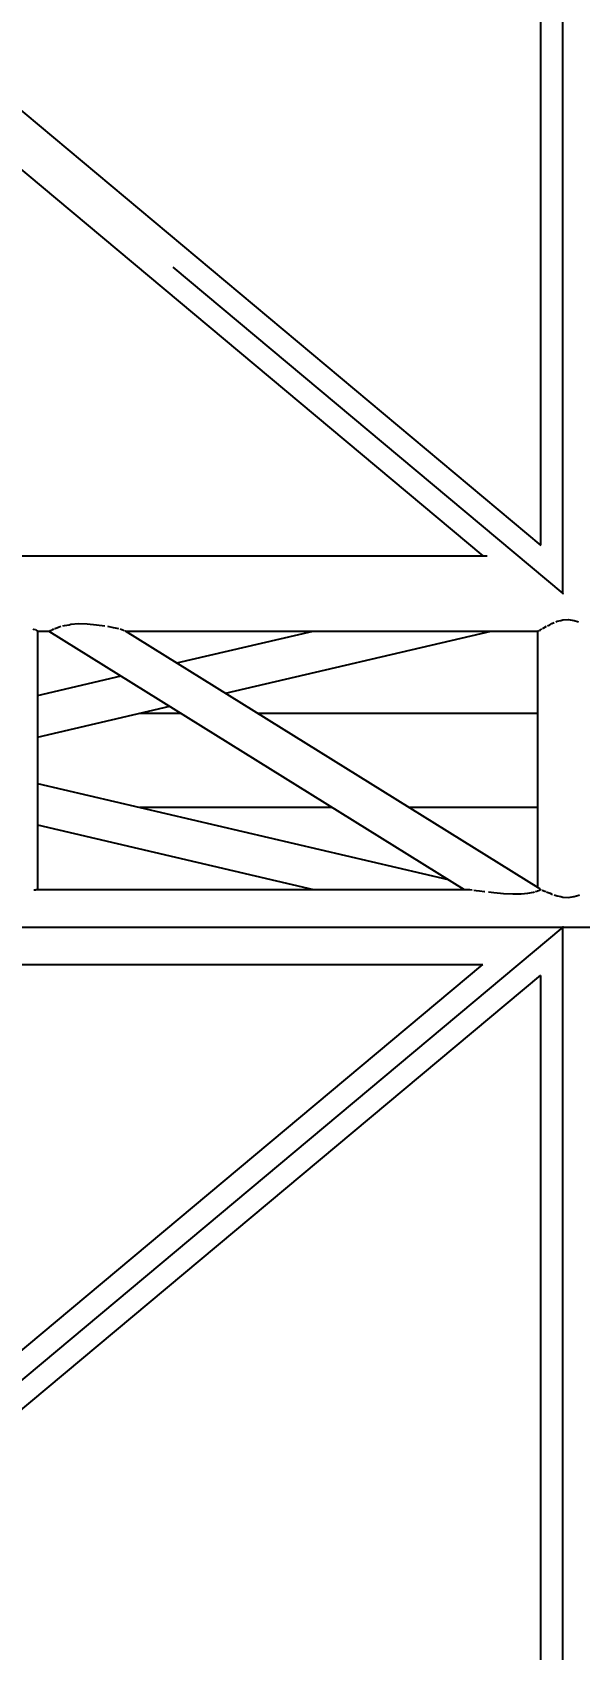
# Model space of a CAD drawing. Header units: millimetres. Extents: x 150209.93 to 150215.05, y 136675.65 to 136679.93.
# Drawn here: x 150213.906 to 150213.965, y 136678.3549 to 136678.5295 of the extents above; entities that cross this region are included whole.
import ezdxf

# ---------------------------------------------------------------- set-up
doc = ezdxf.new("R2010")
doc.units = ezdxf.units.MM
doc.header["$LTSCALE"] = 0.25
doc.linetypes.add('CENTER', pattern=[50.8, 31.75, -6.35, 6.35, -6.35])
doc.linetypes.add('XKITLINE00', pattern=[0])
doc.styles.add('ROMANS', font='romans.shx')
doc.dimstyles.new('MD300', dxfattribs={"dimtxt": 2.5, "dimasz": 2.5, "dimexe": 1, "dimexo": 1, "dimgap": 0.5, "dimtad": 1, "dimdec": 1, "dimlfac": 50, "dimrnd": 0.5, "dimdsep": 46, "dimtxsty": 'ROMANS', "dimcen": 1, "dimclrd": 146, "dimclre": 146, "dimclrt": 30, "dimadec": 1, "dimazin": 2, "dimtfac": 1, "dimtdec": 1, "dimtmove": 0, "dimatfit": 1, "dimfxl": 1, "dimtolj": 1, "dimtzin": 0, "dimlwd": -1, "dimlwe": -1, "dimarcsym": 0})

# ---------------------------------------------------------------- blocks, each defined once
blk = doc.blocks.new('çatıı')
at = {"color": 8, "linetype": 'CENTER'}
for p, q in [((23430, 15650.27), (25173.61, 14190.28)), ((25173.61, 14190.27), (25173.61, 15650.27)), ((25173.61, 14010.27), (23430, 12550.27)), ((24815.89, 14010.27), (26261.35, 14010.27)), ((25173.61, 12550.27), (25173.61, 14010.27))]:
    blk.add_line(p, q, dxfattribs=at)
at = {"color": 8, "linetype": 'XKITLINE00'}
for p, q in [((25161.43, 15624.19), (25161.43, 14216.36)), ((24320.78, 14920.27), (25161.77, 14216.08)), ((24301.8, 14904.39), (25130.39, 14210.57)), ((24815.89, 14210.57), (25132.76, 14210.57)), ((25166.61, 14173.42), (25167.69, 14174.08)), ((25167.69, 14174.08), (25168.79, 14174.52)), ((25169.71, 14174.89), (25170.57, 14175.24)), ((25170.57, 14175.24), (25172.41, 14175.65)), ((25172.41, 14175.65), (25173.61, 14176.02)), ((25173.61, 14176.02), (25176.65, 14176.24)), ((25176.65, 14176.24), (25179.53, 14175.74)), ((25179.53, 14175.74), (25179.72, 14175.65)), ((25179.72, 14175.65), (25181.96, 14174.89)), ((24887.75, 14171.11), (24887.87, 14171.1)), ((24887.87, 14171.1), (24889.13, 14170.75)), ((24889.13, 14170.75), (24889.47, 14170.55)), ((24889.47, 14170.55), (24889.94, 14170.42)), ((24889.94, 14170.42), (24890.01, 14170.35)), ((24890.11, 14170.25), (24890.22, 14170.14)), ((24890.22, 14170.14), (24890.22, 14030.57)), ((24890.22, 14169.97), (24896.47, 14169.97)), ((24896.45, 14169.99), (24896.46, 14170)), ((24896.45, 14169.99), (24896.77, 14169.98)), ((24896.45, 14169.99), (25120.36, 14030.57)), ((24896.95, 14170.24), (24896.77, 14169.98)), ((24896.95, 14170.24), (24897.01, 14170.25)), ((24897.32, 14170.34), (24897.97, 14170.53)), ((24898.1, 14170.7), (24897.97, 14170.53)), ((24898.1, 14170.7), (24899, 14171.11)), ((24899.42, 14171.3), (24899.7, 14171.43)), ((24899.7, 14171.43), (24900.76, 14171.69)), ((24900.76, 14171.69), (24901.89, 14172.27)), ((24901.89, 14172.27), (24902.91, 14172.55)), ((24903.96, 14172.83), (24904.76, 14173.05)), ((24904.76, 14173.05), (24907.31, 14173.42)), ((24907.31, 14173.42), (24908.29, 14173.64)), ((24908.29, 14173.64), (24912.37, 14173.99)), ((24912.37, 14173.99), (24917.04, 14173.92)), ((24917.04, 14173.92), (24922.08, 14173.42)), ((24922.08, 14173.42), (24926.59, 14172.83)), ((24928.1, 14172.55), (24931.15, 14171.95)), ((24931.15, 14171.95), (24932.08, 14171.69)), ((24932.08, 14171.69), (24933.97, 14171.3)), ((24934.76, 14171.11), (24936.56, 14170.53)), ((24936.56, 14170.53), (24936.81, 14170.48)), ((24936.81, 14170.48), (24937.08, 14170.34)), ((24937.27, 14170.25), (24937.56, 14170.1)), ((24937.56, 14170.1), (25160.37, 14031.37)), ((24937.77, 14169.97), (25160.07, 14169.97)), ((24965.39, 14152.78), (25038.86, 14169.97)), ((24991.64, 14136.43), (25134.93, 14169.97)), ((25159.96, 14169.97), (25159.96, 14031.63)), ((25160.1, 14170), (25160.23, 14169.98)), ((25160.3, 14170.07), (25160.23, 14169.98)), ((25160.3, 14170.07), (25160.69, 14170.25)), ((25160.88, 14170.34), (25161.28, 14170.53)), ((25161.31, 14170.56), (25161.28, 14170.53)), ((25161.31, 14170.56), (25162.24, 14171.11)), ((25162.56, 14171.3), (25162.94, 14171.52)), ((25162.94, 14171.52), (25163.37, 14171.69)), ((25163.37, 14171.69), (25164.74, 14172.55)), ((25165.24, 14172.83), (25166.61, 14173.42)), ((24890.22, 14135.18), (24935.38, 14145.75)), ((24890.22, 14112.69), (24961.63, 14129.4)), ((24945.7, 14125.67), (24967.62, 14125.67)), ((25008.92, 14125.67), (25159.96, 14125.67)), ((24890.22, 14087.8), (25111.73, 14035.94)), ((24945.44, 14074.87), (25049.21, 14074.87)), ((25090.5, 14074.87), (25159.96, 14074.87)), ((24890.22, 14065.43), (25039.12, 14030.57)), ((24888.37, 14030.29), (24889.13, 14030.41)), ((24889.13, 14030.41), (24889.47, 14030.52)), ((24889.47, 14030.52), (24889.94, 14030.53)), ((24889.94, 14030.53), (24890.08, 14030.54)), ((24890.14, 14030.57), (25121.21, 14030.57)), ((25121.49, 14030.54), (25122.87, 14030.52)), ((25122.87, 14030.52), (25123.36, 14030.44)), ((25123.36, 14030.44), (25124.58, 14030.29)), ((25125.5, 14030.18), (25126.82, 14030.02)), ((25126.82, 14030.02), (25128.62, 14029.86)), ((25128.62, 14029.86), (25131.27, 14029.45)), ((25131.27, 14029.45), (25131.55, 14029.42)), ((25133.43, 14029.2), (25136.3, 14028.88)), ((25136.3, 14028.88), (25139.97, 14028.6)), ((25139.97, 14028.6), (25141.52, 14028.43)), ((25141.52, 14028.43), (25146.62, 14028.14)), ((25146.62, 14028.14), (25151.08, 14028.19)), ((25151.08, 14028.19), (25154.66, 14028.6)), ((25154.66, 14028.6), (25157.67, 14029.04)), ((25157.67, 14029.04), (25158.21, 14029.2)), ((25158.89, 14029.42), (25159.67, 14029.66)), ((25159.67, 14029.66), (25159.9, 14029.86)), ((25159.9, 14029.86), (25161.04, 14030.14)), ((25160.42, 14031.34), (25160.92, 14031.1)), ((25160.92, 14031.1), (25161.15, 14030.8)), ((25161.01, 14030.97), (25161.03, 14030.96)), ((25161.04, 14030.14), (25161.08, 14030.18)), ((25161.2, 14030.29), (25161.41, 14030.49)), ((25161.22, 14030.71), (25161.31, 14030.6)), ((25161.31, 14030.6), (25161.45, 14030.46)), ((25161.45, 14030.46), (25161.94, 14030.29)), ((25162.27, 14030.18), (25162.94, 14029.95)), ((25162.94, 14029.95), (25163.39, 14029.84)), ((25163.39, 14029.84), (25164.33, 14029.41)), ((25164.78, 14029.2), (25165.1, 14029.06)), ((25165.1, 14029.06), (25166.63, 14028.57)), ((25166.63, 14028.57), (25167.69, 14028.05)), ((25167.69, 14028.05), (25167.96, 14027.96)), ((25168.87, 14027.65), (25170.57, 14027.09)), ((25170.57, 14027.09), (25172.44, 14026.75)), ((25172.44, 14026.75), (25173.61, 14026.44)), ((25173.61, 14026.44), (25176.65, 14026.24)), ((25176.65, 14026.24), (25179.53, 14026.67)), ((25179.53, 14026.67), (25179.72, 14026.75)), ((25179.72, 14026.75), (25182.12, 14027.41)), ((25182.12, 14027.41), (25182.61, 14027.65)), ((23506.2, 12629.97), (25130.41, 13989.99)), ((23506.2, 12598.19), (25161.6, 13984.33)), ((24815.89, 13989.97), (25130.4, 13989.97)), ((25161.43, 13984.18), (25161.43, 12576.36))]:
    blk.add_line(p, q, dxfattribs=at)
for centre in [(25173.61, 14190.28), (25173.61, 14190.27), (25173.61, 14010.27), (25173.61, 14010.27)]:
    blk.add_circle(centre, 0.05, dxfattribs=at)
blk = doc.blocks.new('*D7')
at = {"color": 146, "transparency": 16777216}
for p, q in [((150214.91743, 136678.92698), (150215.05387, 136678.92698)), ((150214.05387, 136678.89698), (150214.05387, 136678.27692)), ((150214.91743, 136678.24692), (150215.05387, 136678.24692))]:
    blk.add_line(p, q, dxfattribs=at)
for points in [[(150214.04887, 136678.89698), (150214.05887, 136678.89698), (150214.05387, 136678.92698)], [(150214.04887, 136678.27692), (150214.05887, 136678.27692), (150214.05387, 136678.24692)]]:
    blk.add_solid(points, dxfattribs=at)
at = {"layer": 'DEFPOINTS', "color": 0, "transparency": 16777216}
for p in [(150213.91743, 136678.92698), (150213.91743, 136678.24692), (150214.05387, 136678.24692)]:
    blk.add_point(p, dxfattribs=at)
at = {"color": 30, "transparency": 16777216, "insert": (150214.02887, 136678.58695), "char_height": 0.03, "attachment_point": 5, "rotation": 90, "style": 'ROMANS'}
blk.add_mtext('\\A1;34', dxfattribs=at)

msp = doc.modelspace()

# ---------------------------------------------------------------- block references
at = {"xscale": 0.0002000170049888334, "yscale": 0.0002000170049888334, "zscale": 0.0002000170049888334}
msp.add_blockref('çatıı', (150208.92807, 136675.63059), dxfattribs=at)

# ---------------------------------------------------------------- dimensions: what is measured, and where the dimension line sits
dim = msp.add_aligned_dim(p1=(150213.91743, 136678.92698), p2=(150213.91743, 136678.24692), distance=0.13644, dimstyle='MD300', override={"dimtxt": 0.03, "dimasz": 0.03, "dimgap": 0.01})
dim.commit()
dim.dimension.update_dxf_attribs({"geometry": '*D7', "text_midpoint": (150214.02887, 136678.58695)})

doc.saveas('drawing.dxf')
